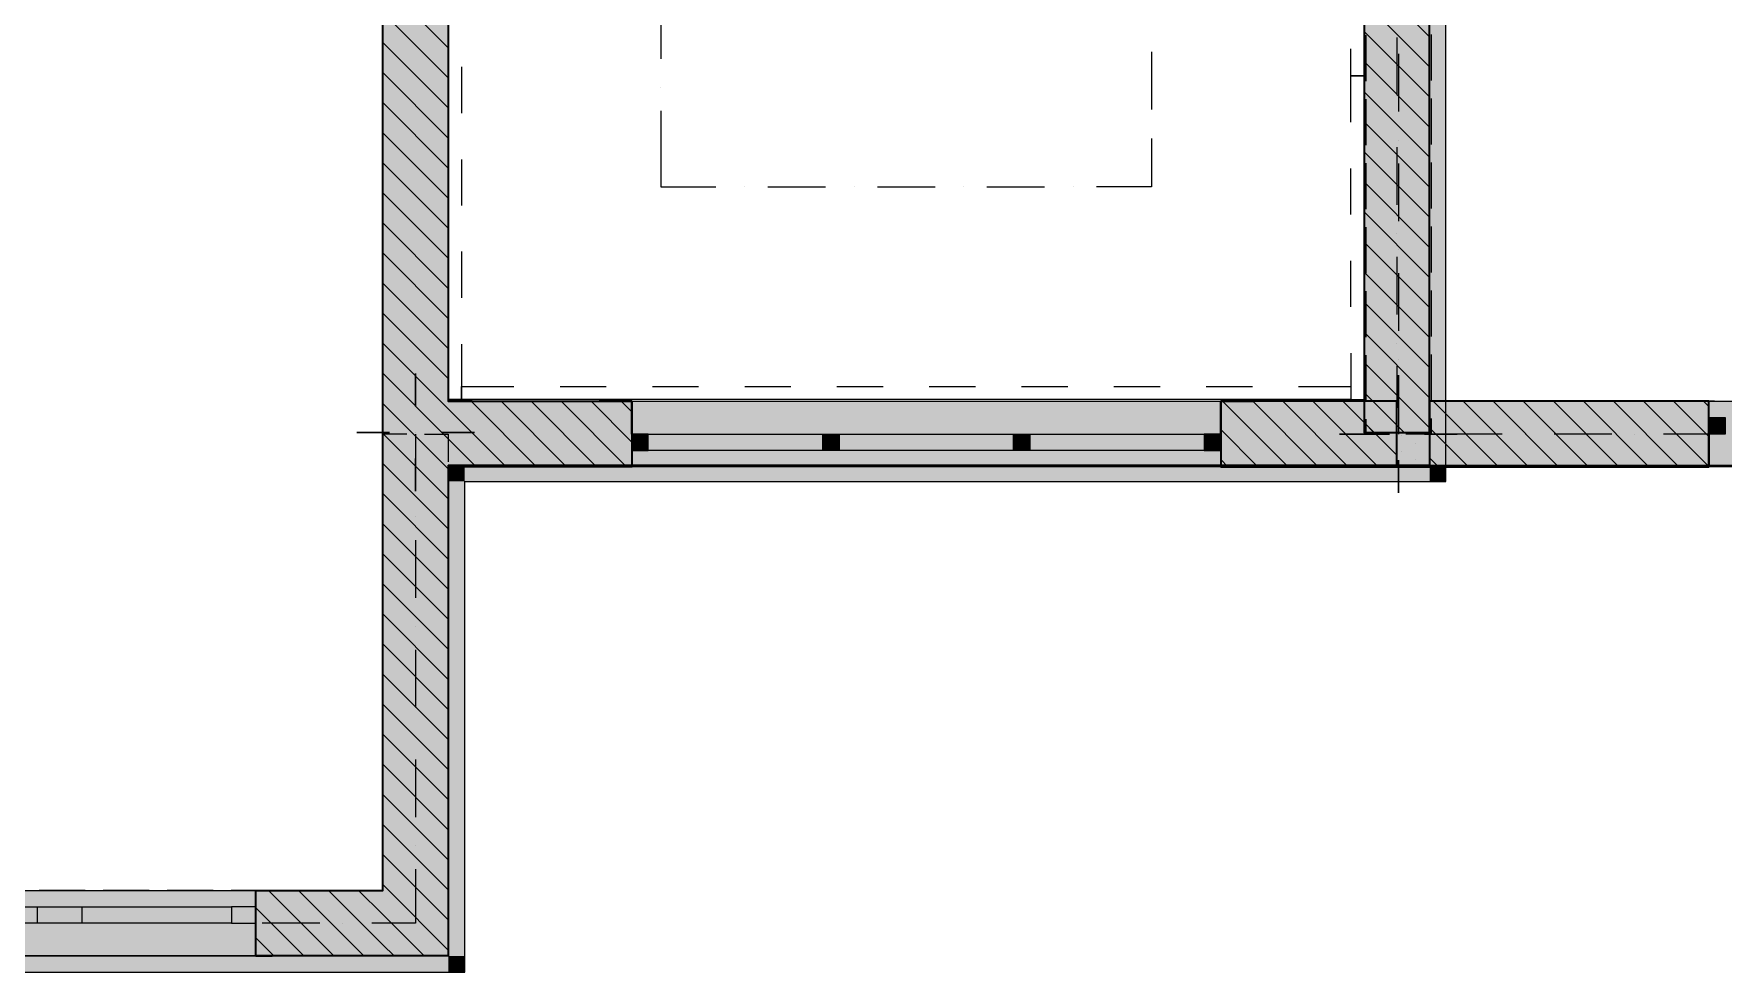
# Model space of a CAD drawing. Header units: inches. Extents: x 206002 to 410047, y 60394 to 83306.
# Drawn here: x 399372 to 404551, y 63815 to 66691 of the extents above; entities that cross this region are included whole.
import ezdxf

# ---------------------------------------------------------------- set-up
doc = ezdxf.new("R2010")
doc.units = ezdxf.units.IN
doc.header["$MEASUREMENT"] = 0
doc.layers.add('PDF_Structural - Bearing', color=7, linetype='Continuous')
doc.layers.add('PDF_Structural - Combined', color=7, linetype='Continuous')

msp = doc.modelspace()

# ---------------------------------------------------------------- hatches: boundary and pattern name
at = {"layer": 'PDF_Structural - Bearing', "true_color": 0xffffff, "transparency": 33554559}
for points in [[(400642.4, 65564.9), (401205.5, 65564.9), (401205.5, 65464.6), (401205.5, 65414.5), (401205.5, 65364.3), (400642.4, 65364.3)], [(401205.5, 65564.9), (403010.3, 65564.9), (403010.3, 65464.6), (403010.3, 65414.5), (403010.3, 65364.3), (401205.5, 65364.3), (401205.5, 65414.5), (401205.5, 65464.6)], [(403550.1, 65364.3), (403010.3, 65364.3), (403010.3, 65414.5), (403010.3, 65464.6), (403010.3, 65564.9), (403550.1, 65564.9)], [(403650.4, 65564.9), (404506.4, 65564.9), (404506.4, 65514.7), (404506.4, 65464.6), (404506.4, 65364.3), (403650.4, 65364.3)], [(404506.4, 65364.3), (404506.4, 65464.6), (404506.4, 65514.7), (404506.4, 65564.9), (406311.2, 65564.9), (406311.2, 65514.7), (406311.2, 65464.6), (406311.2, 65364.3)]]:
    msp.add_hatch(color=7, dxfattribs=at).paths.add_polyline_path(points)

# ---------------------------------------------------------------- linework, layer by layer
at = {"layer": 'PDF_Structural - Bearing', "lineweight": 18}
msp.add_lwpolyline([(409967, 74292.9), (379486.7, 74292.9), (379486.7, 81254.4), (376478.8, 81254.4), (376478.8, 74292.9), (345998.6, 74292.9), (345998.6, 65369.4), (355523.7, 65369.4), (355523.7, 63865.4), (400642.4, 63865.4), (400642.4, 65369.4), (409967, 65369.4)], close=True, dxfattribs=at)
for points in [[(400642.4, 63951.2), (400642.4, 63865.4), (355523.7, 63865.4), (355523.7, 63815.3), (400692.6, 63815.3), (400692.6, 63865.4), (400692.6, 65319.2), (403650.4, 65319.2), (403700.5, 65319.2), (403700.5, 72087), (403650.4, 72087), (403650.4, 65369.4), (400692.6, 65369.4), (400642.4, 65369.4), (400642.4, 63865.4), (400564.8, 63865.4)], [(403449.8, 66687), (403449.8, 66545.6)], [(403454.8, 66687), (403454.8, 66545.6)], [(403650.4, 66686.7), (403650.4, 66545.3)], [(403655.4, 66689.2), (403655.4, 66547.8)], [(403449.8, 66490.9), (403449.8, 66349.3)], [(403454.8, 66490.9), (403454.8, 66349.3)], [(403650.4, 66490.6), (403650.4, 66349)], [(403655.4, 66493.1), (403655.4, 66351.5)], [(403449.8, 66294.7), (403449.8, 66153.2)], [(403454.8, 66294.7), (403454.8, 66153.2)], [(403650.4, 66294.4), (403650.4, 66152.9)], [(403655.4, 66296.9), (403655.4, 66155.4)], [(403449.8, 66098.6), (403449.8, 65957.1)], [(403454.8, 66098.6), (403454.8, 65957.1)], [(403650.4, 66098.3), (403650.4, 65956.8)], [(403655.4, 66100.8), (403655.4, 65959.3)], [(403449.8, 65902.5), (403449.8, 65761)], [(403454.8, 65902.5), (403454.8, 65761)], [(403650.4, 65902.2), (403650.4, 65760.7)], [(403655.4, 65904.7), (403655.4, 65763.2)], [(403449.8, 65706.3), (403449.8, 65564.9)], [(403454.8, 65706.3), (403454.8, 65564.9)], [(403650.4, 65706), (403650.4, 65564.6)], [(403655.4, 65708.6), (403655.4, 65567.1)], [(403739.2, 65564.9), (403650.4, 65564.9), (403650.4, 65492)], [(403935.3, 65564.9), (403793.8, 65564.9)], [(404131.5, 65564.9), (403989.9, 65564.9)], [(404327.6, 65564.9), (404186.2, 65564.9)], [(404523.8, 65564.9), (404382.3, 65564.9)], [(400514.9, 65464.6), (400441.9, 65464.6), (400441.9, 65381)], [(400569.5, 65464.6), (400642.4, 65464.6), (400642.4, 65378.8)], [(403449.8, 65510.2), (403449.8, 65464.6), (403522.8, 65464.6)], [(403454.8, 65510.2), (403454.8, 65464.6), (403527.8, 65464.6)], [(403650.4, 65509.9), (403650.4, 65464.6), (403577.5, 65464.6)], [(403655.4, 65512.4), (403655.4, 65464.6), (403582.5, 65464.6)], [(403741.4, 65364.3), (403650.4, 65364.3), (403650.4, 65437.3)], [(403937.5, 65364.3), (403796, 65364.3)], [(404133.6, 65364.3), (403992.2, 65364.3)], [(404329.8, 65364.3), (404188.3, 65364.3)], [(404526, 65364.3), (404384.5, 65364.3)], [(400441.9, 65326.3), (400441.9, 65184.9)], [(400642.4, 65324.1), (400642.4, 65182.7)], [(400441.9, 65130.2), (400441.9, 64988.8)], [(400642.4, 65128), (400642.4, 64986.6)], [(400441.9, 64934.1), (400441.9, 64792.6)], [(400642.4, 64931.9), (400642.4, 64790.4)], [(400441.9, 64738), (400441.9, 64596.5)], [(400642.4, 64735.8), (400642.4, 64594.3)], [(400441.9, 64541.9), (400441.9, 64400.4)], [(400642.4, 64539.7), (400642.4, 64398.2)], [(400441.9, 64345.8), (400441.9, 64204.2)], [(400642.4, 64343.6), (400642.4, 64202.1)], [(400441.9, 64149.5), (400441.9, 64065.9), (400368.7, 64065.9)], [(400642.4, 64147.4), (400642.4, 64005.9)], [(399529.5, 64065.9), (399388, 64065.9)], [(399725.6, 64065.9), (399584.1, 64065.9)], [(399921.7, 64065.9), (399780.3, 64065.9)], [(400118, 64065.9), (399976.4, 64065.9)], [(400314.1, 64065.9), (400172.6, 64065.9)], [(399529.5, 63865.4), (399388, 63865.4)], [(399725.6, 63865.4), (399584.1, 63865.4)], [(399921.7, 63865.4), (399780.3, 63865.4)], [(400118, 63865.4), (399976.4, 63865.4)], [(400314.1, 63865.4), (400172.6, 63865.4)], [(400510.2, 63865.4), (400368.7, 63865.4)]]:
    msp.add_lwpolyline(points, dxfattribs=at)
at = {"layer": 'PDF_Structural - Bearing', "lineweight": 35}
for points in [[(400542.2, 72087), (400441.9, 72087), (400642.4, 72087), (400642.4, 71886.5), (400642.4, 65564.9), (401205.5, 65564.9), (401205.5, 65464.6), (401205.5, 65414.5), (401205.5, 65364.3), (400642.4, 65364.3), (400642.4, 64065.9), (400642.4, 63865.4), (400052.6, 63865.4), (400102.7, 63865.4)], [(403650.4, 71986.8), (403449.8, 71986.8), (403449.8, 65469.6), (403650.4, 65469.6), (403650.4, 71886.5), (403888.1, 71886.5), (403888.1, 72001.8), (403888.1, 71886.5), (403851, 71886.5), (403888.1, 71886.5)], [(400052.6, 63865.4), (400052.6, 63965.7), (400052.6, 64015.8), (400052.6, 64065.9), (400441.9, 64065.9), (400441.9, 71284.9), (400291.5, 71284.9), (400291.5, 71400.2), (400291.5, 71284.9), (400328.6, 71284.9), (400291.5, 71284.9)], [(401205.5, 65464.6), (401205.5, 65564.9), (401105.2, 65564.9)], [(403010.3, 65464.6), (403010.3, 65564.9), (403110.5, 65564.9)], [(404506.4, 65464.6), (404506.4, 65364.3), (404406.1, 65364.3)]]:
    msp.add_lwpolyline(points, dxfattribs=at)
at = {"layer": 'PDF_Structural - Bearing', "lineweight": 9}
for points in [[(403449.8, 66882.3), (403650.4, 66681.8)], [(400441.9, 66848.8), (400642.4, 66648.2)], [(403449.8, 66790.2), (403650.4, 66589.7)], [(400441.9, 66756.6), (400642.4, 66556.1)], [(400441.9, 66664.5), (400642.4, 66463.9)], [(403449.8, 66698), (403650.4, 66497.4)], [(403449.8, 66605.8), (403650.4, 66405.3)], [(400441.9, 66572.2), (400642.4, 66371.7)], [(403449.8, 66513.7), (403650.4, 66313.1)], [(400441.9, 66480.1), (400642.4, 66279.6)], [(403449.8, 66421.5), (403650.4, 66221)], [(400441.9, 66387.9), (400642.4, 66187.4)], [(400441.9, 66295.8), (400642.4, 66095.3)], [(403449.8, 66329.4), (403650.4, 66128.9)], [(400441.9, 66203.6), (400642.4, 66003)], [(403449.8, 66237.1), (403650.4, 66036.6)], [(403449.8, 66145), (403650.4, 65944.5)], [(400441.9, 66111.4), (400642.4, 65910.9)], [(403449.8, 66052.9), (403650.4, 65852.3)], [(400441.9, 66019.3), (400642.4, 65818.7)], [(403449.8, 65960.7), (403650.4, 65760.2)], [(400441.9, 65927.1), (400642.4, 65726.6)], [(400441.9, 65834.9), (400642.4, 65634.4)], [(403449.8, 65868.5), (403650.4, 65667.9)], [(403449.8, 65776.3), (403650.4, 65575.8)], [(400441.9, 65742.7), (400642.4, 65542.2), (400820.3, 65364.3)], [(403449.8, 65684.2), (403650.4, 65483.7), (403769.7, 65364.3)], [(400441.9, 65650.6), (400642.4, 65450.1), (400728.2, 65364.3)], [(403449.8, 65592), (403572.2, 65469.6)], [(400441.9, 65558.5), (400642.4, 65357.9)], [(400912.5, 65364.3), (400712, 65564.9)], [(401004.7, 65364.3), (400804.2, 65564.9)], [(401096.8, 65364.3), (400896.3, 65564.9)], [(401189, 65364.3), (400988.4, 65564.9)], [(401205.5, 65440), (401080.7, 65564.9)], [(401205.5, 65532.3), (401172.8, 65564.9)], [(403216.7, 65364.3), (403016.2, 65564.9)], [(403308.9, 65364.3), (403108.3, 65564.9)], [(403401, 65364.3), (403200.5, 65564.9)], [(403493.1, 65364.3), (403292.6, 65564.9)], [(403550.1, 65399.5), (403384.9, 65564.9)], [(403550.1, 65491.8), (403477, 65564.9)], [(403861.8, 65364.3), (403661.3, 65564.9)], [(403954.1, 65364.3), (403753.5, 65564.9)], [(404046.2, 65364.3), (403845.7, 65564.9)], [(404138.3, 65364.3), (403937.8, 65564.9)], [(404230.5, 65364.3), (404030, 65564.9)], [(404322.6, 65364.3), (404122.1, 65564.9)], [(404414.9, 65364.3), (404214.3, 65564.9)], [(404506.4, 65365), (404306.5, 65564.9)], [(404506.4, 65457.2), (404398.6, 65564.9)], [(404506.4, 65549.3), (404490.8, 65564.9)], [(400441.9, 65466.3), (400642.4, 65265.8)], [(403124.5, 65364.3), (403010.3, 65478.6)], [(403449.8, 65499.8), (403480.1, 65469.6)], [(400441.9, 65374.1), (400642.4, 65173.5)], [(403032.3, 65364.3), (403010.3, 65386.5)], [(403677.5, 65364.3), (403650.4, 65391.5)], [(400441.9, 65281.9), (400642.4, 65081.4)], [(400441.9, 65189.8), (400642.4, 64989.3)], [(400441.9, 65097.6), (400642.4, 64897.1)], [(400441.9, 65005.4), (400642.4, 64804.9)], [(400441.9, 64913.3), (400642.4, 64712.7)], [(400441.9, 64821.1), (400642.4, 64620.6)], [(400441.9, 64729), (400642.4, 64528.4)], [(400441.9, 64636.7), (400642.4, 64436.2)], [(400441.9, 64544.6), (400642.4, 64344.1)], [(400441.9, 64452.4), (400642.4, 64251.9)], [(400441.9, 64360.3), (400642.4, 64159.8)], [(400441.9, 64268.1), (400642.4, 64067.5)], [(400642.4, 63975.4), (400551.9, 64065.9), (400441.9, 64175.9)], [(400091.1, 64065.9), (400291.6, 63865.4)], [(400183.2, 64065.9), (400383.8, 63865.4)], [(400476, 63865.4), (400441.9, 63899.4), (400275.5, 64065.9)], [(400568.1, 63865.4), (400441.9, 63991.6), (400367.6, 64065.9)], [(400642.4, 63883.2), (400459.8, 64065.9), (400441.9, 64083.8)], [(400052.6, 64012.3), (400199.5, 63865.4)], [(400052.6, 63920.1), (400107.3, 63865.4)]]:
    msp.add_lwpolyline(points, dxfattribs=at)
at = {"layer": 'PDF_Structural - Bearing', "lineweight": 20}
for points in [[(403550.1, 66680.1), (403550.1, 66503.2)], [(403555.1, 66630), (403555.1, 66453.1)], [(403550.1, 66414.8), (403550.1, 66414.8)], [(403550.1, 66344.1), (403550.1, 66167.3)], [(403555.1, 66364.7), (403555.1, 66364.7)], [(403555.1, 66294), (403555.1, 66117.1)], [(403550.1, 66078.8), (403550.1, 66078.8)], [(403550.1, 66008), (403550.1, 65831.3)], [(403555.1, 66028.7), (403555.1, 66028.7)], [(403555.1, 65957.9), (403555.1, 65781.1)], [(403550.1, 65742.8), (403550.1, 65742.8)], [(403550.1, 65672.1), (403550.1, 65464.6)], [(403555.1, 65692.7), (403555.1, 65692.7)], [(403555.1, 65621.9), (403555.1, 65464.6)], [(400542.2, 65464.6), (400542.2, 65298.8)], [(403872.9, 65464.6), (403650.4, 65464.6)], [(403943.6, 65464.6), (403943.6, 65464.6)], [(404208.9, 65464.6), (404032.1, 65464.6)], [(404279.7, 65464.6), (404279.7, 65464.6)], [(404545, 65464.6), (404368.1, 65464.6)], [(400542.2, 65210.3), (400542.2, 65210.3)], [(400542.2, 65139.7), (400542.2, 64962.8)], [(400542.2, 64874.4), (400542.2, 64874.4)], [(400542.2, 64803.6), (400542.2, 64626.7)], [(400542.2, 64538.3), (400542.2, 64538.3)], [(400542.2, 64467.6), (400542.2, 64290.7)], [(400542.2, 64202.3), (400542.2, 64202.3)], [(400542.2, 64131.5), (400542.2, 63965.7), (400408, 63965.7)], [(399576.7, 63965.7), (399399.9, 63965.7)], [(399647.5, 63965.7), (399647.5, 63965.7)], [(399912.8, 63965.7), (399735.9, 63965.7)], [(399983.5, 63965.7), (399983.5, 63965.7)], [(400248.8, 63965.7), (400071.9, 63965.7)], [(400319.6, 63965.7), (400319.6, 63965.7)]]:
    msp.add_lwpolyline(points, dxfattribs=at)
at = {"layer": 'PDF_Structural - Bearing', "lineweight": 0}
for points in [[(400542.2, 65650.1), (400542.2, 65549.8)], [(403555.1, 65645.1), (403555.1, 65544.8)], [(400361.7, 65469.6), (400462, 65469.6)], [(400722.6, 65469.6), (400622.4, 65469.6)], [(403374.6, 65464.6), (403474.9, 65464.6)], [(403735.6, 65464.6), (403635.3, 65464.6)], [(400542.2, 65289.1), (400542.2, 65389.4)], [(403555.1, 65284.1), (403555.1, 65384.4)]]:
    msp.add_lwpolyline(points, close=True, dxfattribs=at)
at = {"layer": 'PDF_Structural - Bearing', "lineweight": 13}
for points in [[(401155.4, 65564.9), (401205.5, 65564.9), (401105.2, 65564.9)], [(403060.4, 65564.9), (403010.3, 65564.9), (403110.5, 65564.9)], [(401255.6, 65464.6), (401790.4, 65464.6)], [(401840.5, 65464.6), (402375.2, 65464.6)], [(402425.3, 65464.6), (402960.1, 65464.6)], [(404506.4, 65364.3), (404506.4, 65464.6)], [(404506.4, 65364.3), (404506.4, 65464.6)], [(401790.4, 65414.5), (401255.6, 65414.5)], [(402375.2, 65414.5), (401840.5, 65414.5)], [(402960.1, 65414.5), (402425.3, 65414.5)], [(404456.3, 65364.3), (404506.4, 65364.3), (404406.1, 65364.3)], [(398937.1, 64015.8), (399382.8, 64015.8)], [(399519.2, 64015.8), (399977.4, 64015.8)], [(399382.8, 63965.7), (398937.1, 63965.7)], [(399977.4, 63965.7), (399519.2, 63965.7)], [(400052.6, 63865.4), (400102.7, 63865.4)]]:
    msp.add_lwpolyline(points, dxfattribs=at)
for points in [[(401255.6, 65464.6), (401205.5, 65464.6), (401205.5, 65564.9), (401205.5, 65464.6), (401205.5, 65564.9), (403010.3, 65564.9), (403010.3, 65464.6), (402960.1, 65464.6), (402960.1, 65414.5), (403010.3, 65414.5), (403010.3, 65364.3), (401205.5, 65364.3), (401205.5, 65414.5), (401255.6, 65414.5)], [(403010.3, 65464.6), (403010.3, 65564.9)], [(404506.4, 65564.9), (406311.2, 65564.9), (406311.2, 65514.7), (406311.2, 65464.6), (406311.2, 65514.7), (406261, 65514.7), (406261, 65464.6), (406311.2, 65464.6), (406311.2, 65364.3), (404506.4, 65364.3), (404506.4, 65464.6), (404506.4, 65514.7)], [(401205.5, 65414.5), (401205.5, 65464.6)], [(401815.4, 65464.6), (401840.5, 65464.6), (401840.5, 65414.5), (401815.4, 65414.5), (401790.4, 65414.5), (401790.4, 65464.6)], [(402400.3, 65464.6), (402425.3, 65464.6), (402425.3, 65414.5), (402400.3, 65414.5), (402375.2, 65414.5), (402375.2, 65464.6)], [(403010.3, 65414.5), (403010.3, 65464.6)], [(404506.4, 65514.7), (404556.5, 65514.7), (404556.5, 65464.6), (404506.4, 65464.6)], [(398247.8, 64065.9), (400052.6, 64065.9), (400052.6, 64015.8), (400052.6, 63965.7), (400052.6, 64015.8), (399977.4, 64015.8), (399977.4, 63965.7), (400052.6, 63965.7), (400052.6, 63865.4), (398247.8, 63865.4), (398247.8, 63965.7), (398247.8, 64015.8)], [(399451, 64015.8), (399519.2, 64015.8), (399519.2, 63965.7), (399451, 63965.7), (399382.8, 63965.7), (399382.8, 64015.8)]]:
    msp.add_lwpolyline(points, close=True, dxfattribs=at)
at = {"layer": 'PDF_Structural - Bearing', "lineweight": 35}
for points in [[(403010.3, 65564.9), (403010.3, 65464.6), (403010.3, 65414.5), (403010.3, 65364.3), (403550.1, 65364.3), (403550.1, 65564.9)], [(403650.4, 65364.3), (404506.4, 65364.3), (404506.4, 65464.6), (404506.4, 65514.7), (404506.4, 65564.9), (403650.4, 65564.9)], [(403650.4, 65364.3), (403550.1, 65364.3)]]:
    msp.add_lwpolyline(points, close=True, dxfattribs=at)
at = {"layer": 'PDF_Structural - Bearing', "lineweight": 0}
for points in [[(400542.2, 65469.6), (400542.2, 65469.6)], [(400542.2, 65469.6), (400542.2, 65469.6)], [(403555.1, 65464.6), (403555.1, 65464.6)], [(403555.1, 65464.6), (403555.1, 65464.6)]]:
    msp.add_lwpolyline(points, dxfattribs=at)
at = {"layer": 'PDF_Structural - Bearing', "lineweight": 15}
for points in [[(403563.8, 65460.6), (403563.8, 65460.6)], [(403563.8, 65460.6), (403563.8, 65460.6)], [(403607.2, 65435.5), (403607.2, 65435.5)], [(403607.2, 65435.5), (403607.2, 65435.5)], [(403563.8, 65410.5), (403563.8, 65410.5)], [(403563.8, 65410.5), (403563.8, 65410.5)], [(403607.2, 65385.4), (403607.2, 65385.4)], [(403607.2, 65385.4), (403607.2, 65385.4)]]:
    msp.add_lwpolyline(points, dxfattribs=at)
at = {"layer": 'PDF_Structural - Bearing', "color": 7, "lineweight": 0, "true_color": 0xffffff, "transparency": 33554559}
for points in [[(403700.5, 65369.4), (403650.4, 65369.4), (403700.5, 72087), (403650.4, 72087)], [(403650.4, 65469.6), (403449.8, 65469.6), (403650.4, 71986.8), (403449.8, 71986.8)], [(400441.9, 71886.5), (400642.4, 71886.5), (400441.9, 64065.9), (400642.4, 64065.9)], [(401205.5, 65464.6), (401205.5, 65414.5), (401255.6, 65464.6), (401255.6, 65414.5)], [(401790.4, 65414.5), (401790.4, 65464.6), (401255.6, 65414.5), (401255.6, 65464.6)], [(401815.4, 65414.5), (401815.4, 65464.6), (401790.4, 65414.5), (401790.4, 65464.6)], [(401815.4, 65464.6), (401815.4, 65414.5), (401840.5, 65464.6), (401840.5, 65414.5)], [(402375.2, 65414.5), (402375.2, 65464.6), (401840.5, 65414.5), (401840.5, 65464.6)], [(402400.3, 65414.5), (402400.3, 65464.6), (402375.2, 65414.5), (402375.2, 65464.6)], [(402400.3, 65464.6), (402400.3, 65414.5), (402425.3, 65464.6), (402425.3, 65414.5)], [(402960.1, 65414.5), (402960.1, 65464.6), (402425.3, 65414.5), (402425.3, 65464.6)], [(403010.3, 65414.5), (403010.3, 65464.6), (402960.1, 65414.5), (402960.1, 65464.6)], [(403650.4, 65364.3), (403550.1, 65364.3), (403650.4, 65469.6), (403550.1, 65469.6)], [(403650.4, 65364.3), (403550.1, 65364.3), (403650.4, 65469.6), (403550.1, 65469.6)], [(404506.4, 65514.7), (404506.4, 65464.6), (404556.5, 65514.7), (404556.5, 65464.6)], [(400692.6, 65319.2), (400642.4, 65369.4), (400692.6, 65369.4)], [(400692.6, 65319.2), (400642.4, 65319.2), (400642.4, 65369.4)], [(403650.4, 65369.4), (403650.4, 65319.2), (400692.6, 65369.4), (400692.6, 65319.2)], [(403650.4, 65369.4), (403700.5, 65319.2), (403650.4, 65319.2)], [(403650.4, 65369.4), (403700.5, 65369.4), (403700.5, 65319.2)], [(400642.4, 65319.2), (400692.6, 65319.2), (400642.4, 63865.4), (400692.6, 63865.4)], [(398247.8, 63865.4), (398247.8, 64065.9), (400052.6, 63865.4), (400052.6, 64065.9)], [(400441.9, 64065.9), (400441.9, 63865.4), (400052.6, 64065.9), (400052.6, 63865.4)], [(400441.9, 64065.9), (400642.4, 64065.9), (400642.4, 63865.4)], [(400441.9, 64065.9), (400642.4, 63865.4), (400441.9, 63865.4)], [(399382.8, 63965.7), (399382.8, 64015.8), (398937.1, 63965.7), (398937.1, 64015.8)], [(399451, 63965.7), (399451, 64015.8), (399382.8, 63965.7), (399382.8, 64015.8)], [(399451, 64015.8), (399451, 63965.7), (399519.2, 64015.8), (399519.2, 63965.7)], [(399977.4, 63965.7), (399977.4, 64015.8), (399519.2, 63965.7), (399519.2, 64015.8)], [(400052.6, 63965.7), (400052.6, 64015.8), (399977.4, 63965.7), (399977.4, 64015.8)], [(400642.4, 63865.4), (400642.4, 63815.3), (355523.7, 63865.4), (355523.7, 63815.3)], [(400642.4, 63865.4), (400692.6, 63865.4), (400692.6, 63815.3)], [(400642.4, 63865.4), (400692.6, 63815.3), (400642.4, 63815.3)]]:
    msp.add_solid(points, dxfattribs=at)
at = {"layer": 'PDF_Structural - Bearing', "lineweight": 0, "transparency": 33554559}
for points in [[(400642.4, 65569.9), (400642.4, 65369.4), (400441.9, 65569.9), (400441.9, 65369.4)], [(403650.4, 65569.9), (403650.4, 65369.4), (403449.8, 65569.9), (403449.8, 65369.4)]]:
    msp.add_solid(points, dxfattribs=at)
at = {"layer": 'PDF_Structural - Combined', "lineweight": 9}
for points in [[(401294.1, 66791.3), (401294.1, 66614.4)], [(400642.4, 66740.8), (400642.4, 66599.3)], [(402798.1, 66635.9), (402798.1, 66459)], [(403449.8, 66645), (403449.8, 66562.5), (403409.7, 66562.5), (403409.7, 66645)], [(400642.4, 66447.8), (400642.4, 66589.3)], [(400682.5, 66589.3), (400682.5, 66447.8)], [(403409.7, 66419.9), (403409.7, 66562.5), (403449.8, 66562.5), (403449.8, 66419.9)], [(403449.8, 66433.9), (403449.8, 66575.3)], [(401294.1, 66526), (401294.1, 66526)], [(400642.4, 66457.8), (400642.4, 66316.4)], [(401294.1, 66455.3), (401294.1, 66221.6), (401462.6, 66221.6)], [(402798.1, 66370.6), (402798.1, 66221.6), (402629.8, 66221.6)], [(400642.4, 66164.9), (400642.4, 66306.3)], [(400682.5, 66306.3), (400682.5, 66164.9)], [(403449.8, 66150.9), (403449.8, 66292.4)], [(403409.7, 66137), (403409.7, 66278.5)], [(403449.8, 66278.5), (403449.8, 66137)], [(401551, 66221.6), (401551, 66221.6)], [(401621.7, 66221.6), (401798.6, 66221.6)], [(401887, 66221.6), (401887, 66221.6)], [(401957.8, 66221.6), (402134.6, 66221.6)], [(402223, 66221.6), (402223, 66221.6)], [(402293.8, 66221.6), (402470.6, 66221.6)], [(402559.1, 66221.6), (402559.1, 66221.6)], [(400642.4, 66174.9), (400642.4, 66033.4)], [(400642.4, 65881.8), (400642.4, 66023.4)], [(400682.5, 66023.4), (400682.5, 65881.8)], [(403409.7, 65854), (403409.7, 65995.5)], [(403449.8, 65868), (403449.8, 66009.4)], [(403449.8, 65995.5), (403449.8, 65854)], [(400642.4, 65891.8), (400642.4, 65750.4)], [(400682.5, 65740.3), (400682.5, 65569.9), (400642.4, 65569.9), (400642.4, 65740.3)], [(403376.8, 65569.9), (403449.8, 65569.9), (403449.8, 65726.4)], [(403409.7, 65712.6), (403409.7, 65569.9), (403248.8, 65569.9), (403107.3, 65569.9), (402965.8, 65569.9), (402824.4, 65569.9), (402682.8, 65569.9), (402541.3, 65569.9), (402399.9, 65569.9), (402258.4, 65569.9), (402116.9, 65569.9), (401975.4, 65569.9), (401834, 65569.9), (401692.5, 65569.9), (401551, 65569.9), (401409.4, 65569.9), (401268, 65569.9), (401126.5, 65569.9), (400985, 65569.9), (400843.6, 65569.9), (400682.5, 65569.9), (400682.5, 65610), (400843.6, 65610)], [(403248.8, 65610), (403409.7, 65610), (403409.7, 65569.9), (403449.8, 65569.9), (403449.8, 65712.6)], [(400642.4, 65643), (400642.4, 65569.9), (400715.5, 65569.9)], [(400985, 65610), (401126.5, 65610)], [(401268, 65610), (401409.4, 65610)], [(401551, 65610), (401692.5, 65610)], [(401834, 65610), (401975.4, 65610)], [(402116.9, 65610), (402258.4, 65610)], [(402399.9, 65610), (402541.3, 65610)], [(402682.8, 65610), (402824.4, 65610)], [(402965.8, 65610), (403107.3, 65610)]]:
    msp.add_lwpolyline(points, dxfattribs=at)

doc.saveas('drawing.dxf')
